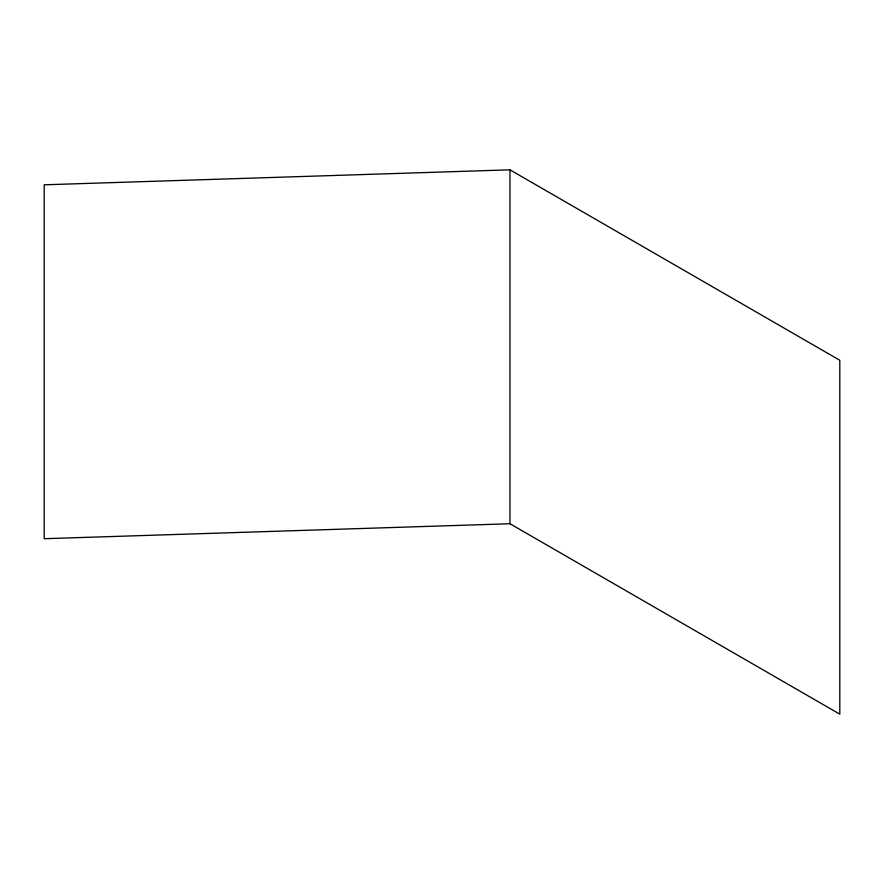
<?xml version="1.0" encoding="UTF-8"?>
<svg xmlns="http://www.w3.org/2000/svg" width="884" height="884" viewBox="0 0 884 884"><rect width="100%" height="100%" fill="white"/><g stroke="black" fill="none" stroke-linecap="round" stroke-linejoin="round"><path stroke-width="1.33" d="M509.957 169.827L44.2 184.8L44.2 538.71L509.957 523.737L839.8 714.173L839.8 360.263L509.957 169.827L509.957 523.737"/></g></svg>
